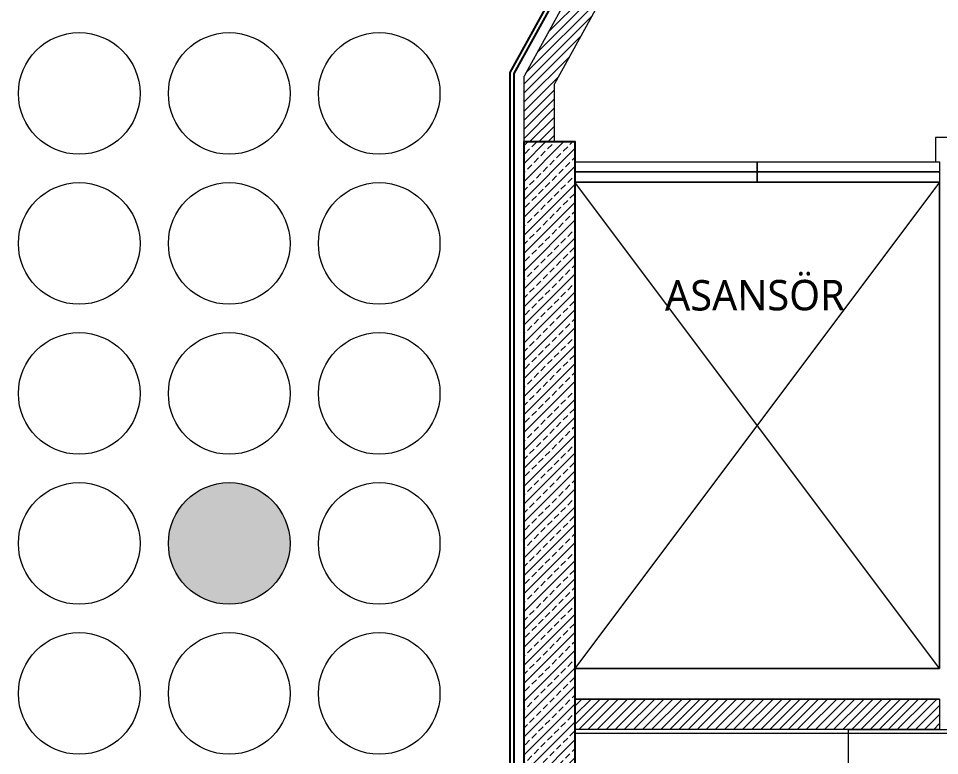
# Model space of a CAD drawing. Header units: millimetres. Extents: x 809 to 8159, y 33 to 4533.
# Drawn here: x 6444.3 to 6898.8, y 1734.2 to 2097.9 of the extents above; entities that cross this region are included whole.
import ezdxf

# ---------------------------------------------------------------- set-up
doc = ezdxf.new("R2010")
doc.units = ezdxf.units.MM
doc.linetypes.add('DASHED', pattern=[19.05, 12.7, -6.35])
doc.linetypes.add('HIDDEN', pattern=[0.375, 0.25, -0.125])
doc.layers.add('AHŞAP DUVAR', color=3, linetype='Continuous')
for name, color, linetype, lineweight in [('AHŞAP KONFERANS SALONU TAVAN', 6, 'Continuous', 0), ('AYDINLATMA', 61, 'Continuous', 0), ('B.A.TARAMA', 124, 'DASHED', 15), ('BETONARME', 3, 'Continuous', 25), ('DUVAR', 2, 'Continuous', 15), ('DUVAR TARAMA', 9, 'Continuous', 9), ('MAHAL', 6, 'Continuous', 0), ('Sıva', 1, 'Continuous', 0), ('tefriş', 2, 'Continuous', 0), ('TEFRİŞ', 130, 'Continuous', 0), ('TEZGAH', 7, 'Continuous', 0)]:
    doc.layers.add(name, color=color, linetype=linetype, lineweight=lineweight)
doc.styles.get("Standard").update_dxf_attribs({"font": 'arial.ttf'})

# ---------------------------------------------------------------- blocks, each defined once
blk = doc.blocks.new('rhtrtrthrthrth')
at = {"layer": 'B.A.TARAMA'}
h = blk.add_hatch(dxfattribs=at)
h.set_pattern_fill('ANSI33', color=256, scale=25, style=0, pattern_type=0)
h.set_pattern_definition([(45, (32415.317, -23322.9636), (-4.4194174, 4.4194174), []), (45, (32419.736, -23322.9636), (-4.4194174, 4.4194174), [3.125, -1.5625])])
h.paths.add_polyline_path([(38649.51, -21554.17), (38674.51, -21554.17), (38674.51, -21879.17), (38649.51, -21879.17)], flags=0)
at = {"layer": 'BETONARME', "elevation": 0}
blk.add_lwpolyline([(38649.51, -21554.17), (38674.51, -21554.17), (38674.51, -21879.17), (38649.51, -21879.17)], close=True, dxfattribs=at)
blk = doc.blocks.new('trthrttrtrthrth')
at = {"layer": 'B.A.TARAMA'}
blk.add_blockref('rhtrtrthrthrth', (0, 5000), dxfattribs=at)
blk = doc.blocks.new('RTHRTHRTRTHRHRTH')
at = {"layer": 'AHŞAP KONFERANS SALONU TAVAN'}
for centre in [(40881.25, -6546.73), (40955.25, -6546.73), (41029.25, -6546.73), (40881.25, -6620.73), (40955.25, -6620.73), (41029.25, -6620.73), (40881.25, -6694.73), (40955.25, -6694.73), (41029.25, -6694.73), (40881.25, -6768.73), (41029.25, -6768.73), (40881.25, -6842.73), (40955.25, -6842.73), (41029.25, -6842.73)]:
    blk.add_circle(centre, 30, dxfattribs=at)
blk = doc.blocks.new('AYDINLATMA ARMATÜR')
at = {"layer": 'AYDINLATMA'}
h = blk.add_hatch(color=256, dxfattribs=at)
h.dxf.hatch_style = 1
edge = h.paths.add_edge_path()
edge.add_arc((37838.26, -6234.41), 30, 0, 360)
blk.add_circle((37838.26, -6234.41), 30, dxfattribs=at)
blk = doc.blocks.new('ERGYTHTYJTTTYJTYJ')
at = {"layer": 'AYDINLATMA'}
blk.add_blockref('AYDINLATMA ARMATÜR', (666, -518), dxfattribs=at)

msp = doc.modelspace()

# ---------------------------------------------------------------- hatches: boundary and pattern name
at = {"layer": 'DUVAR TARAMA'}
h = msp.add_hatch(dxfattribs=at)
h.set_pattern_fill('ANSI31', color=256)
h.set_pattern_definition([(45, (-31955.727, 8591.274), (-2.24506403, 2.24506403), [])])
h.paths.add_polyline_path([(6708.79, 2037.1), (6708.79, 2065.55), (6782.48, 2198.92), (6888.79, 2198.92), (6888.79, 2213.92), (6773.63, 2213.92), (6693.79, 2069.42), (6693.79, 2037.1)])
h = msp.add_hatch(dxfattribs=at)
h.set_pattern_fill('ANSI31', color=256)
h.set_pattern_definition([(45, (-31955.9557, 8591.274), (-2.24506403, 2.24506403), [])])
h.paths.add_polyline_path([(6718.79, 1762.1), (6898.79, 1762.1), (6898.79, 1747.1), (6718.79, 1747.1)])

# ---------------------------------------------------------------- linework, layer by layer
at = {"layer": 'AHŞAP DUVAR', "elevation": 0}
for points in [[(7188.79, 2402.36), (6925.12, 2379.14), (6837.69, 2220.92), (6769.5, 2220.92), (6686.79, 2071.23), (6686.79, 1724.3), (6455.02, 1724.3), (6455.02, 1613.91), (6691.79, 1613.91)], [(7188.79, 2400.35), (6926.36, 2377.24), (6838.87, 2218.92), (6770.68, 2218.92), (6688.79, 2070.71), (6688.79, 1722.3), (6457.02, 1722.3), (6457.02, 1615.91), (6691.79, 1615.91)]]:
    msp.add_lwpolyline(points, dxfattribs=at)
at = {"layer": 'DUVAR'}
for p, q in [((6773.63, 2213.92), (6693.79, 2069.42)), ((6782.48, 2198.92), (6708.79, 2065.55)), ((6693.79, 2037.1), (6693.79, 2069.42)), ((6708.79, 2037.1), (6708.79, 2065.55)), ((6718.78, 2027.1), (6898.78, 2027.1)), ((6718.79, 1777.1), (6898.78, 1777.1)), ((6898.79, 1762.1), (6718.79, 1762.1)), ((6898.79, 1747.1), (6718.79, 1747.1))]:
    msp.add_line(p, q, dxfattribs=at)
at = {"layer": 'DUVAR', "elevation": 0}
msp.add_lwpolyline([(6718.79, 1762.1), (6898.79, 1762.1), (6898.79, 1747.1), (6718.79, 1747.1)], close=True, dxfattribs=at)
at = {"layer": 'Sıva'}
msp.add_line((6911.79, 1745.1), (6718.79, 1745.1), dxfattribs=at)
at = {"layer": 'Sıva', "elevation": 0}
msp.add_lwpolyline([(6930.79, 1563.31), (6930.79, 2039.1), (6896.79, 2039.1), (6896.78, 2027.1)], dxfattribs=at)
at = {"layer": 'tefriş'}
for p, q in [((6898.78, 2017.1), (6718.78, 1777.1)), ((6898.78, 1777.1), (6718.78, 2017.1)), ((6898.78, 2017.1), (6718.78, 1777.1)), ((6898.78, 1777.1), (6718.78, 2017.1))]:
    msp.add_line(p, q, dxfattribs=at)
at = {"layer": 'tefriş', "elevation": 0}
for points in [[(6718.78, 2022.1), (6718.78, 2027.1), (6808.78, 2027.1), (6808.78, 2022.1)], [(6808.78, 2027.1), (6898.78, 2027.1), (6898.78, 2022.1), (6808.78, 2022.1)], [(6718.78, 2022.1), (6808.78, 2022.1), (6808.78, 2017.1), (6718.78, 2017.1)], [(6808.78, 2017.1), (6808.78, 2022.1), (6898.78, 2022.1), (6898.78, 2017.1)], [(6898.78, 1777.1), (6898.78, 2017.1), (6718.78, 2017.1), (6718.78, 1777.1)], [(6718.78, 1777.1), (6718.78, 2017.1), (6898.78, 2017.1), (6898.78, 1777.1)]]:
    msp.add_lwpolyline(points, close=True, dxfattribs=at)
at = {"layer": 'TEFRİŞ', "elevation": 0}
msp.add_lwpolyline([(6913.79, 1747.1), (6913.79, 1454.36), (6853.79, 1454.36), (6853.79, 1747.1)], close=True, dxfattribs=at)

# ---------------------------------------------------------------- block references
at = {"layer": 'AHŞAP KONFERANS SALONU TAVAN'}
msp.add_blockref('RTHRTHRTRTHRHRTH', (-34406.95, 8607.59), dxfattribs=at)
at = {"layer": 'AYDINLATMA'}
msp.add_blockref('ERGYTHTYJTTTYJTYJ', (-31955.96, 8591.27), dxfattribs=at)
at = {"layer": 'TEZGAH', "color": 0, "linetype": 'HIDDEN', "lineweight": -2, "ltscale": 35}
msp.add_blockref('trthrttrtrthrth', (-31955.73, 18591.27), dxfattribs=at)

# ---------------------------------------------------------------- texts
at = {"layer": 'MAHAL', "insert": (6687.67, 1968.57), "char_height": 15, "attachment_point": 1, "rotation": 0.1184}
msp.add_mtext_dynamic_manual_height_columns('\\pi75.6157;{\\fTrebuchet MS|b0|i0|c162|p34;ASANSÖR}', width=234.6758, gutter_width=1, heights=[0], dxfattribs=at)

doc.saveas('drawing.dxf')
